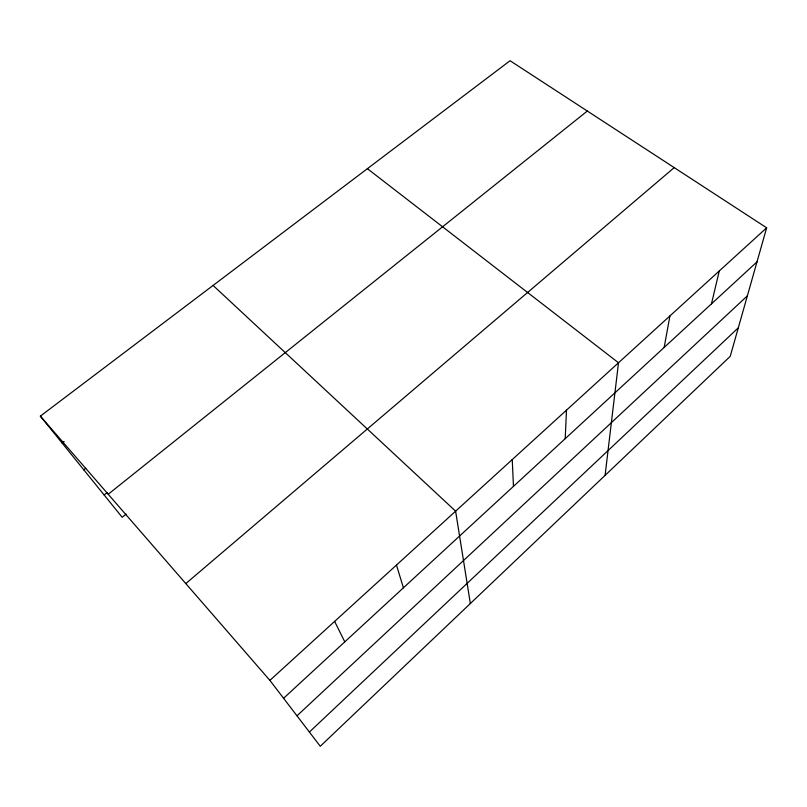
<?xml version="1.0" encoding="UTF-8"?>
<svg xmlns="http://www.w3.org/2000/svg" width="807" height="807" viewBox="0 0 807 807"><rect width="100%" height="100%" fill="white"/><g stroke="black" fill="none" stroke-linecap="round" stroke-linejoin="round"><path stroke-width="1.21" d="M565.213 438.675L566.484 410.168M605.089 475.373L618.505 362.767L367.397 168.673M664.151 347.474L669.931 315.92M711.471 303.846L719.269 270.97M766.65 227.806L730.224 356.351L320.268 746.273L269.891 680.372L40.35 416.14L510.064 60.727L766.65 227.806L269.891 680.372M309.394 732.04L738.294 327.844M296.986 715.809L747.363 295.846M283.58 698.277L756.986 261.892M185.812 583.582L674.218 167.614M126.104 514.13L122.2 517.297L40.35 416.14M108.209 494.257L587.325 111.033M104.123 494.963L107.079 492.603M83.787 469.825L85.744 468.282M62.139 443.073L64.136 441.53M213.078 285.436L455.612 511.174L470.35 603.525M334.623 621.39L344.791 641.858M396.469 565.051L403.409 587.829M512.233 459.587L513.474 486.369"/></g></svg>
